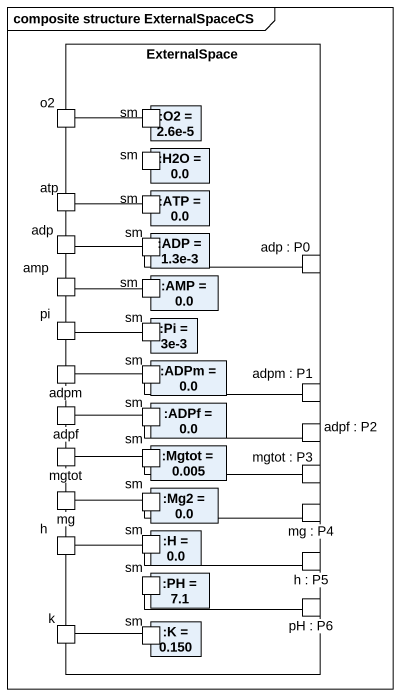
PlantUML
@startuml
mainframe composite structure ExternalSpaceCS
rectangle ExternalSpace #FFFFFF {
  port o2
  rectangle ":O2 = 2.6e-5" as O2_2_6e_5 {
    port sm
  }
  rectangle ":H2O = 0.0" as H2O_0_0 {
    port "sm" as sm_2
  }
  rectangle ":ATP = 0.0" as ATP_0_0 {
    port "sm" as sm_3
  }
  port adp
  port atp
  rectangle ":ADP = 1.3e-3" as ADP_1_3e_3 {
    port "sm" as sm_4
  }
  port amp
  rectangle ":AMP = 0.0" as AMP_0_0 {
    port "sm" as sm_5
  }
  port "adp : P0" as adp_P0
  port pi
  rectangle ":Pi = 3e-3" as Pi_3e_3 {
    port "sm" as sm_6
  }
  port adpm
  port adpf
  rectangle ":ADPm = 0.0" as ADPm_0_0 {
    port "sm" as sm_7
  }
  rectangle ":ADPf = 0.0" as ADPf_0_0 {
    port "sm" as sm_8
  }
  port "adpm : P1" as adpm_P1
  port mgtot
  rectangle ":Mgtot = 0.005" as Mgtot_0_005 {
    port "sm" as sm_9
  }
  port "mgtot : P3" as mgtot_P3
  port "adpf : P2" as adpf_P2
  port mg
  rectangle ":Mg2 = 0.0" as Mg2_0_0 {
    port "sm" as sm_10
  }
  port "mg : P4" as mg_P4
  port h
  rectangle ":H = 0.0" as H_0_0 {
    port "sm" as sm_11
  }
  rectangle ":PH = 7.1" as PH_7_1 {
    port "sm" as sm_12
  }
  port "h : P5" as h_P5
  port k
  rectangle ":K = 0.150" as K_0_150 {
    port "sm" as sm_13
  }
  port "pH : P6" as pH_P6
}
o2 -right- sm
adp -right- sm_4
atp -right- sm_3
amp -right- sm_5
adp_P0 -left- sm_4
pi -right- sm_6
adpm -right- sm_7
adpf -right- sm_8
adpm_P1 -left- sm_7
mgtot -right- sm_9
mgtot_P3 -left- sm_9
adpf_P2 -left- sm_8
mg -right- sm_10
mg_P4 -left- sm_10
h -right- sm_11
h_P5 -left- sm_11
k -right- sm_13
pH_P6 -left- sm_12
@enduml
